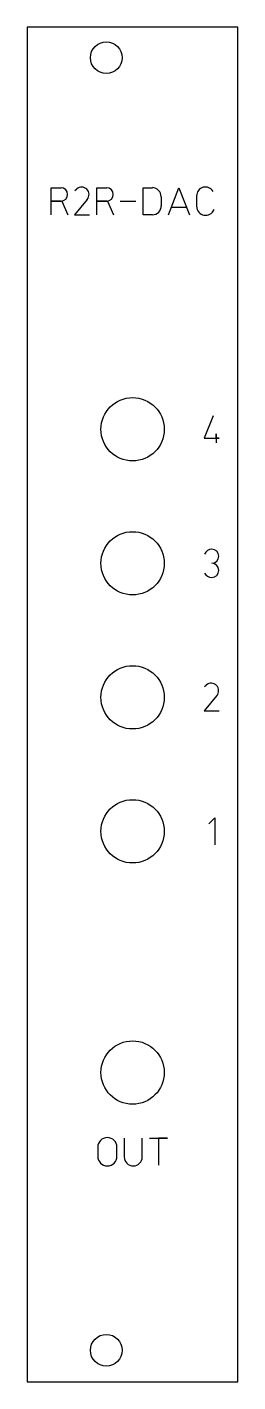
# Model space of a CAD drawing. Header units: millimetres. Extents: x 0 to 20, y 0 to 128.
import ezdxf

# ---------------------------------------------------------------- set-up
doc = ezdxf.new("R2010")
doc.units = ezdxf.units.MM
doc.layers.add('Contour', color=7, linetype='CONTINUOUS')
doc.layers.add('Engraving', color=7, linetype='CONTINUOUS')

msp = doc.modelspace()

# ---------------------------------------------------------------- linework, layer by layer
at = {"layer": 'Contour', "color": 7, "linetype": 'CONTINUOUS'}
for p, q in [((19.98, 128.4), (0, 128.4)), ((0, 128.4), (0, 128.4)), ((0, 128.4), (0, 0)), ((19.98, 0), (19.98, 128.4)), ((19.98, 128.4), (19.98, 128.4)), ((0, 0), (0, 0)), ((0, 0), (19.98, 0)), ((19.98, 0), (19.98, 0))]:
    msp.add_line(p, q, dxfattribs=at)
for centre, radius in [((7.5, 125.5), 1.5), ((10, 90.28), 3), ((10, 77.58), 3), ((10, 64.88), 3), ((10, 52.18), 3), ((10, 29.32), 3), ((7.5, 3), 1.5)]:
    msp.add_circle(centre, radius, dxfattribs=at)
at = {"layer": 'Engraving', "color": 7, "linetype": 'CONTINUOUS'}
for p, q in [((2.283, 110.619), (2.283, 113.182)), ((2.283, 113.182), (3.223, 113.182)), ((4.532, 112.926), (4.703, 113.068)), ((6.611, 110.619), (6.611, 113.182)), ((6.611, 113.182), (7.551, 113.182)), ((10.997, 113.182), (11.88, 113.182)), ((10.997, 110.619), (10.997, 113.182)), ((13.389, 110.619), (14.386, 113.182)), ((14.386, 113.182), (15.383, 110.619)), ((3.223, 111.901), (2.283, 111.901)), ((2.283, 111.901), (3.279, 111.901)), ((3.279, 111.901), (3.849, 110.619)), ((5.7, 112.071), (4.504, 110.619)), ((7.551, 111.901), (6.611, 111.901)), ((6.611, 111.901), (7.608, 111.901)), ((7.608, 111.901), (8.178, 110.619)), ((8.833, 111.901), (10.313, 111.901)), ((12.706, 112.328), (12.706, 111.473)), ((16.066, 112.385), (16.066, 111.416)), ((4.504, 110.619), (5.928, 110.619)), ((11.88, 110.619), (10.997, 110.619)), ((13.674, 111.331), (15.098, 111.331)), ((17.642, 91.562), (16.788, 89.426)), ((16.788, 89.426), (18.212, 89.426)), ((17.927, 89.426), (17.927, 89.853)), ((17.927, 89.853), (17.927, 88.999)), ((18.212, 89.426), (17.927, 89.426)), ((16.816, 65.906), (16.987, 66.048)), ((17.984, 65.051), (16.788, 63.599)), ((16.788, 63.599), (18.212, 63.599)), ((17.216, 52.892), (17.785, 53.462)), ((17.785, 53.462), (17.785, 50.899)), ((6.697, 22.238), (6.697, 21.383)), ((8.519, 21.383), (8.519, 22.238)), ((9.203, 23.092), (9.203, 21.326)), ((10.911, 21.326), (10.911, 23.092)), ((11.595, 23.092), (13.304, 23.092)), ((13.304, 23.092), (12.449, 23.092)), ((12.449, 23.092), (12.449, 20.529))]:
    msp.add_line(p, q, dxfattribs=at)
for centre, radius, start, end in [((3.198, 112.542), 0.64, 272.23349, 87.76302), ((5.164, 112.532), 0.707, 319.30201, 130.69799), ((7.526, 112.542), 0.64, 272.23349, 87.76302), ((11.847, 112.324), 0.859, 360.2668, 87.7974), ((16.901, 112.409), 0.835, 28.86793, 181.64637), ((11.882, 111.444), 0.825, 269.8611, 2.01565), ((16.922, 111.418), 0.856, -179.86613, -21.59012), ((17.513, 78.171), 0.748, 450.45958, 157.03264), ((17.507, 78.25), 0.669, 270, 90), ((17.507, 76.912), 0.669, 270, 90), ((17.512, 77.034), 0.792, 209.73591, -90.36171), ((17.448, 65.512), 0.707, 319.30201, 130.69799), ((7.608, 22.238), 0.911, 0, 180), ((7.608, 21.383), 0.911, 180, 360), ((10.057, 21.326), 0.854, 180, 360)]:
    msp.add_arc(centre, radius, start, end, dxfattribs=at)

doc.saveas('drawing.dxf')
